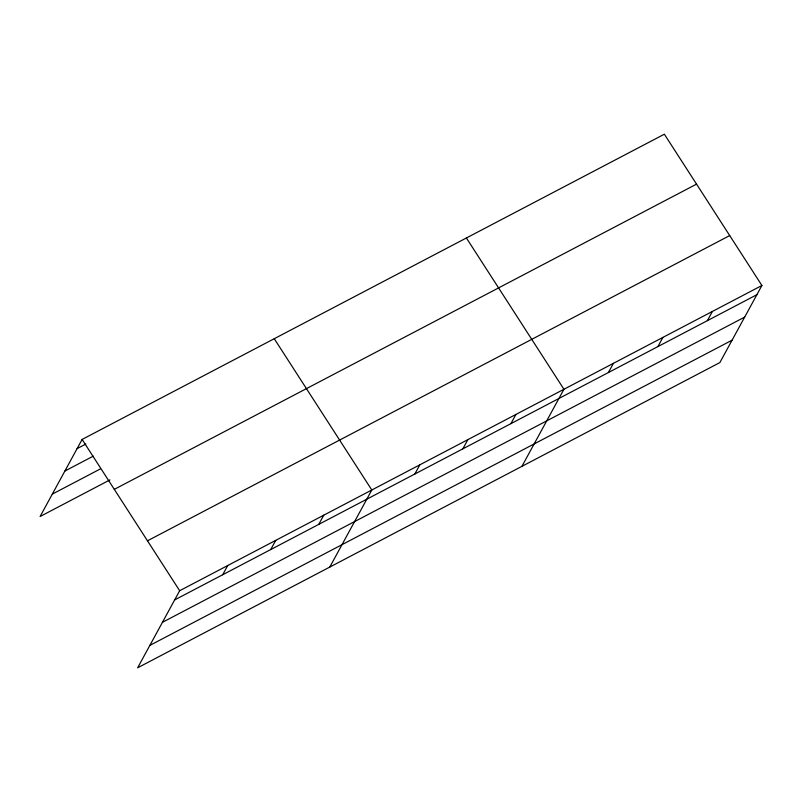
<?xml version="1.0" encoding="UTF-8"?>
<svg xmlns="http://www.w3.org/2000/svg" width="802" height="802" viewBox="0 0 802 802"><rect width="100%" height="100%" fill="white"/><g stroke="black" fill="none" stroke-linecap="round" stroke-linejoin="round"><path stroke-width="1.2" d="M761.9 285.492L179.668 590.723L137.643 667.795L719.885 362.564L761.9 285.492L664.357 134.205L82.115 439.436L40.1 516.508L109.964 479.877M222.685 574.743L227.698 565.54M270.715 549.56L275.738 540.368M318.755 524.378L323.767 515.185M329.782 567.064L371.807 490.002L274.254 338.715M414.824 474.012L419.837 464.819M462.854 448.839L467.877 439.636M510.894 423.656L515.907 414.454M521.922 466.343L563.936 389.271L466.393 237.983M608.417 372.529L613.43 363.326M657.901 346.584L662.923 337.381M707.394 320.64L712.407 311.437M77.102 448.639L85.834 444.057M64.892 471.035L93.273 456.148M52.31 494.112L100.35 468.929M114.305 489.36L696.547 184.129M147.478 540.799L729.71 235.567M174.656 599.926L756.887 294.695M162.445 622.322L744.677 317.091M149.864 645.399L732.096 340.168M82.115 439.436L179.668 590.723"/></g></svg>
